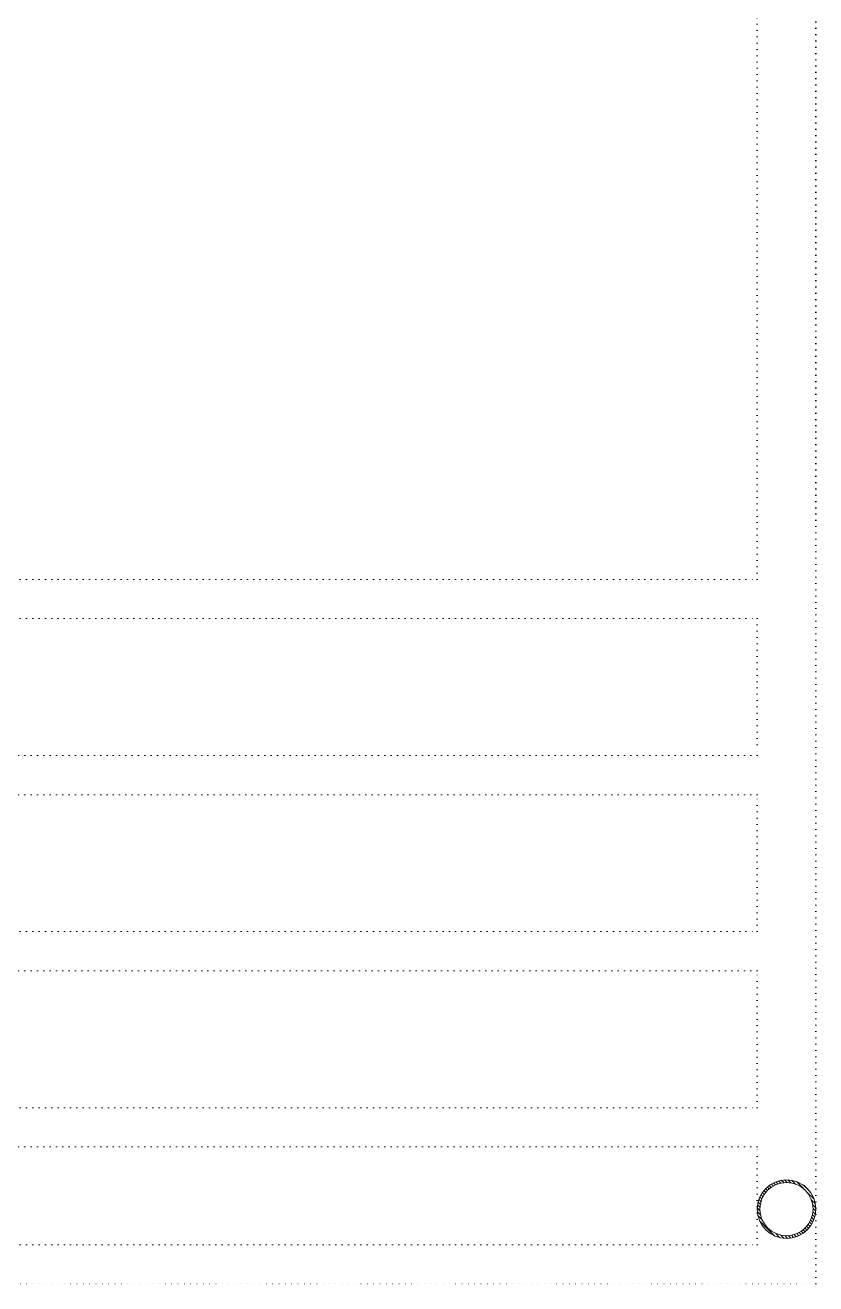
# Model space of a CAD drawing. Extents: x -1073 to 35213, y -1180 to 6950.
# Drawn here: x 32067 to 32471, y 2414 to 3058 of the extents above; entities that cross this region are included whole.
import ezdxf

# ---------------------------------------------------------------- set-up
doc = ezdxf.new("R2010")
doc.units = 0
doc.header["$LTSCALE"] = 25
doc.linetypes.add('DOT2', pattern=[0.125, 0, -0.125])
doc.layers.get('0').update_dxf_attribs({"color": 9, "lineweight": 9})
for name, color, linetype, lineweight in [('10', 9, 'Continuous', 9), ('20', 9, 'DOT2', 9), ('35H', 9, 'Continuous', 9)]:
    doc.layers.add(name, color=color, linetype=linetype, lineweight=lineweight)

# ---------------------------------------------------------------- blocks, each defined once
blk = doc.blocks.new('p-kolon celik')
at = {"layer": '35H'}
h = blk.add_hatch(dxfattribs=at)
h.set_pattern_fill('ANSI31', color=256, scale=10)
h.set_pattern_definition([(45, (-10, -10), (-0.883883, 0.883883), [])])
edge = h.paths.add_edge_path()
edge.add_arc((0, 0), 15, 0, 360)
edge = h.paths.add_edge_path(flags=17)
edge.add_arc((0, 0), 13.6, 0, 360)
at = {"layer": '10'}
for radius in [15, 13.6]:
    blk.add_circle((0, 0), radius, dxfattribs=at)
blk = doc.blocks.new('catikatirevizepergole-krt')
for points in [[(9.48, 1999.77), (779.49, 1999.8), (779.5, 2338)], [(9.49, 1639.8), (809.49, 1639.8), (809.49, 2338)]]:
    blk.add_lwpolyline(points)
for points in [[(779.49, 1909.83), (9.48, 1909.83), (9.48, 1979.8), (779.49, 1979.8)], [(779.49, 1889.8), (9.49, 1889.8), (9.49, 1819.8), (779.49, 1819.8)], [(779.49, 1799.8), (9.49, 1799.8), (9.49, 1729.83), (779.49, 1729.83)], [(779.49, 1709.83), (9.49, 1709.83), (9.49, 1659.8), (779.49, 1659.8)]]:
    blk.add_lwpolyline(points, close=True)

msp = doc.modelspace()

# ---------------------------------------------------------------- linework, layer by layer
at = {"layer": '20'}
msp.add_lwpolyline([(32470.84, 2804.36), (32470.84, 3112.5)], dxfattribs=at)

# ---------------------------------------------------------------- block references
at = {"rotation": 90}
msp.add_blockref('p-kolon celik', (32455.84, 2452.5), dxfattribs=at)
at = {"layer": '20'}
msp.add_blockref('catikatirevizepergole-krt', (31661.35, 774.5), dxfattribs=at)

doc.saveas('drawing.dxf')
